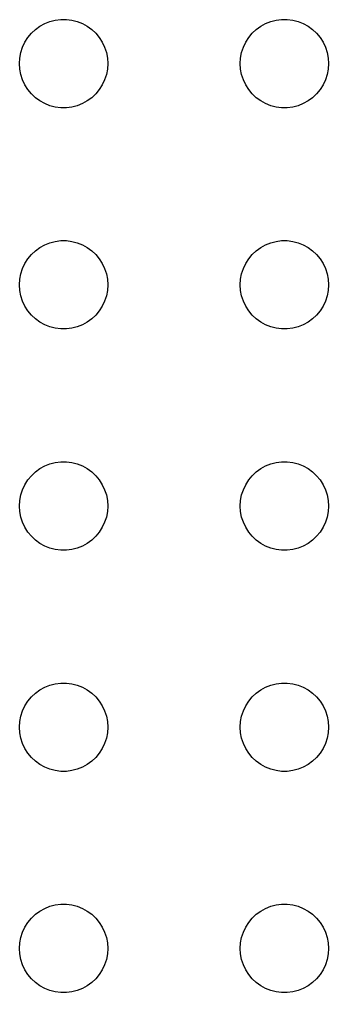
# Model space of a CAD drawing. Header units: metres. Extents: x -150 to 150, y -149 to 149.
# Drawn here: x 21 to 31.5, y -76.5 to -43.5 of the extents above; entities that cross this region are included whole.
import ezdxf

# ---------------------------------------------------------------- set-up
doc = ezdxf.new("R2010")
doc.units = ezdxf.units.M

msp = doc.modelspace()

# ---------------------------------------------------------------- linework, layer by layer
for p, q in [((22.0365, -43.5734), (22.2189, -43.5266)), ((22.2189, -43.5266), (22.4058, -43.503)), ((22.4058, -43.503), (22.5942, -43.503)), ((22.5942, -43.503), (22.7811, -43.5266)), ((22.7811, -43.5266), (22.9635, -43.5734)), ((29.5365, -43.5734), (29.7189, -43.5266)), ((29.7189, -43.5266), (29.9058, -43.503)), ((29.9058, -43.503), (30.0942, -43.503)), ((30.0942, -43.503), (30.2811, -43.5266)), ((30.2811, -43.5266), (30.4635, -43.5734)), ((21.4065, -43.9732), (21.5439, -43.8442)), ((21.5439, -43.8442), (21.6963, -43.7335)), ((21.6963, -43.7335), (21.8613, -43.6428)), ((21.8613, -43.6428), (22.0365, -43.5734)), ((22.9635, -43.5734), (23.1387, -43.6428)), ((23.1387, -43.6428), (23.3037, -43.7335)), ((23.3037, -43.7335), (23.4561, -43.8442)), ((23.4561, -43.8442), (23.5934, -43.9732)), ((28.9065, -43.9732), (29.0439, -43.8442)), ((29.0439, -43.8442), (29.1963, -43.7335)), ((29.1963, -43.7335), (29.3613, -43.6428)), ((29.3613, -43.6428), (29.5365, -43.5734)), ((30.4635, -43.5734), (30.6387, -43.6428)), ((30.6387, -43.6428), (30.8037, -43.7335)), ((30.8037, -43.7335), (30.9561, -43.8442)), ((30.9561, -43.8442), (31.0934, -43.9732)), ((21.1855, -44.2774), (21.2865, -44.1183)), ((21.2865, -44.1183), (21.4065, -43.9732)), ((23.5934, -43.9732), (23.7135, -44.1183)), ((23.7135, -44.1183), (23.8145, -44.2774)), ((28.6855, -44.2774), (28.7865, -44.1183)), ((28.7865, -44.1183), (28.9065, -43.9732)), ((31.0934, -43.9732), (31.2135, -44.1183)), ((31.2135, -44.1183), (31.3145, -44.2774)), ((21.0471, -44.627), (21.1053, -44.4478)), ((21.1053, -44.4478), (21.1855, -44.2774)), ((23.8145, -44.2774), (23.8947, -44.4478)), ((23.8947, -44.4478), (23.9529, -44.627)), ((28.5471, -44.627), (28.6053, -44.4478)), ((28.6053, -44.4478), (28.6855, -44.2774)), ((31.3145, -44.2774), (31.3947, -44.4478)), ((31.3947, -44.4478), (31.4529, -44.627)), ((21, -45), (21.0118, -44.812)), ((21.0118, -44.812), (21.0471, -44.627)), ((23.9529, -44.627), (23.9882, -44.812)), ((23.9882, -44.812), (24, -45)), ((28.5, -45), (28.5118, -44.812)), ((28.5118, -44.812), (28.5471, -44.627)), ((31.4529, -44.627), (31.4882, -44.812)), ((31.4882, -44.812), (31.5, -45)), ((21.0118, -45.188), (21, -45)), ((21.0471, -45.373), (21.0118, -45.188)), ((23.9882, -45.188), (23.9529, -45.373)), ((24, -45), (23.9882, -45.188)), ((28.5118, -45.188), (28.5, -45)), ((28.5471, -45.373), (28.5118, -45.188)), ((31.4882, -45.188), (31.4529, -45.373)), ((31.5, -45), (31.4882, -45.188)), ((21.1053, -45.5522), (21.0471, -45.373)), ((23.9529, -45.373), (23.8947, -45.5522)), ((28.6053, -45.5522), (28.5471, -45.373)), ((31.4529, -45.373), (31.3947, -45.5522)), ((21.1855, -45.7226), (21.1053, -45.5522)), ((21.2865, -45.8817), (21.1855, -45.7226)), ((23.8145, -45.7226), (23.7135, -45.8817)), ((23.8947, -45.5522), (23.8145, -45.7226)), ((28.6855, -45.7226), (28.6053, -45.5522)), ((28.7865, -45.8817), (28.6855, -45.7226)), ((31.3145, -45.7226), (31.2135, -45.8817)), ((31.3947, -45.5522), (31.3145, -45.7226)), ((21.4065, -46.0268), (21.2865, -45.8817)), ((21.5439, -46.1558), (21.4065, -46.0268)), ((21.6963, -46.2665), (21.5439, -46.1558)), ((23.4561, -46.1558), (23.3037, -46.2665)), ((23.5934, -46.0268), (23.4561, -46.1558)), ((23.7135, -45.8817), (23.5934, -46.0268)), ((28.9065, -46.0268), (28.7865, -45.8817)), ((29.0439, -46.1558), (28.9065, -46.0268)), ((29.1963, -46.2665), (29.0439, -46.1558)), ((30.9561, -46.1558), (30.8037, -46.2665)), ((31.0934, -46.0268), (30.9561, -46.1558)), ((31.2135, -45.8817), (31.0934, -46.0268)), ((21.8613, -46.3572), (21.6963, -46.2665)), ((22.0365, -46.4266), (21.8613, -46.3572)), ((22.2189, -46.4734), (22.0365, -46.4266)), ((22.4058, -46.497), (22.2189, -46.4734)), ((22.5942, -46.497), (22.4058, -46.497)), ((22.7811, -46.4734), (22.5942, -46.497)), ((22.9635, -46.4266), (22.7811, -46.4734)), ((23.1387, -46.3572), (22.9635, -46.4266)), ((23.3037, -46.2665), (23.1387, -46.3572)), ((29.3613, -46.3572), (29.1963, -46.2665)), ((29.5365, -46.4266), (29.3613, -46.3572)), ((29.7189, -46.4734), (29.5365, -46.4266)), ((29.9058, -46.497), (29.7189, -46.4734)), ((30.0942, -46.497), (29.9058, -46.497)), ((30.2811, -46.4734), (30.0942, -46.497)), ((30.4635, -46.4266), (30.2811, -46.4734)), ((30.6387, -46.3572), (30.4635, -46.4266)), ((30.8037, -46.2665), (30.6387, -46.3572)), ((21.8613, -51.1428), (22.0365, -51.0734)), ((22.0365, -51.0734), (22.2189, -51.0266)), ((22.2189, -51.0266), (22.4058, -51.003)), ((22.4058, -51.003), (22.5942, -51.003)), ((22.5942, -51.003), (22.7811, -51.0266)), ((22.7811, -51.0266), (22.9635, -51.0734)), ((22.9635, -51.0734), (23.1387, -51.1428)), ((29.3613, -51.1428), (29.5365, -51.0734)), ((29.5365, -51.0734), (29.7189, -51.0266)), ((29.7189, -51.0266), (29.9058, -51.003)), ((29.9058, -51.003), (30.0942, -51.003)), ((30.0942, -51.003), (30.2811, -51.0266)), ((30.2811, -51.0266), (30.4635, -51.0734)), ((30.4635, -51.0734), (30.6387, -51.1428)), ((21.4065, -51.4732), (21.5439, -51.3442)), ((21.5439, -51.3442), (21.6963, -51.2335)), ((21.6963, -51.2335), (21.8613, -51.1428)), ((23.1387, -51.1428), (23.3037, -51.2335)), ((23.3037, -51.2335), (23.4561, -51.3442)), ((23.4561, -51.3442), (23.5934, -51.4732)), ((28.9065, -51.4732), (29.0439, -51.3442)), ((29.0439, -51.3442), (29.1963, -51.2335)), ((29.1963, -51.2335), (29.3613, -51.1428)), ((30.6387, -51.1428), (30.8037, -51.2335)), ((30.8037, -51.2335), (30.9561, -51.3442)), ((30.9561, -51.3442), (31.0934, -51.4732)), ((21.1053, -51.9478), (21.1855, -51.7774)), ((21.1855, -51.7774), (21.2865, -51.6183)), ((21.2865, -51.6183), (21.4065, -51.4732)), ((23.5934, -51.4732), (23.7135, -51.6183)), ((23.7135, -51.6183), (23.8145, -51.7774)), ((23.8145, -51.7774), (23.8947, -51.9478)), ((28.6053, -51.9478), (28.6855, -51.7774)), ((28.6855, -51.7774), (28.7865, -51.6183)), ((28.7865, -51.6183), (28.9065, -51.4732)), ((31.0934, -51.4732), (31.2135, -51.6183)), ((31.2135, -51.6183), (31.3145, -51.7774)), ((31.3145, -51.7774), (31.3947, -51.9478)), ((21.0118, -52.312), (21.0471, -52.127)), ((21.0471, -52.127), (21.1053, -51.9478)), ((23.8947, -51.9478), (23.9529, -52.127)), ((23.9529, -52.127), (23.9882, -52.312)), ((28.5118, -52.312), (28.5471, -52.127)), ((28.5471, -52.127), (28.6053, -51.9478)), ((31.3947, -51.9478), (31.4529, -52.127)), ((31.4529, -52.127), (31.4882, -52.312)), ((21, -52.5), (21.0118, -52.312)), ((23.9882, -52.312), (24, -52.5)), ((28.5, -52.5), (28.5118, -52.312)), ((31.4882, -52.312), (31.5, -52.5)), ((21.0118, -52.688), (21, -52.5)), ((21.0471, -52.873), (21.0118, -52.688)), ((23.9882, -52.688), (23.9529, -52.873)), ((24, -52.5), (23.9882, -52.688)), ((28.5118, -52.688), (28.5, -52.5)), ((28.5471, -52.873), (28.5118, -52.688)), ((31.4882, -52.688), (31.4529, -52.873)), ((31.5, -52.5), (31.4882, -52.688)), ((21.1053, -53.0522), (21.0471, -52.873)), ((21.1855, -53.2226), (21.1053, -53.0522)), ((23.8947, -53.0522), (23.8145, -53.2226)), ((23.9529, -52.873), (23.8947, -53.0522)), ((28.6053, -53.0522), (28.5471, -52.873)), ((28.6855, -53.2226), (28.6053, -53.0522)), ((31.3947, -53.0522), (31.3145, -53.2226)), ((31.4529, -52.873), (31.3947, -53.0522)), ((21.2865, -53.3817), (21.1855, -53.2226)), ((21.4065, -53.5268), (21.2865, -53.3817)), ((23.7135, -53.3817), (23.5934, -53.5268)), ((23.8145, -53.2226), (23.7135, -53.3817)), ((28.7865, -53.3817), (28.6855, -53.2226)), ((28.9065, -53.5268), (28.7865, -53.3817)), ((31.2135, -53.3817), (31.0934, -53.5268)), ((31.3145, -53.2226), (31.2135, -53.3817)), ((21.5439, -53.6558), (21.4065, -53.5268)), ((21.6963, -53.7665), (21.5439, -53.6558)), ((21.8613, -53.8572), (21.6963, -53.7665)), ((23.3037, -53.7665), (23.1387, -53.8572)), ((23.4561, -53.6558), (23.3037, -53.7665)), ((23.5934, -53.5268), (23.4561, -53.6558)), ((29.0439, -53.6558), (28.9065, -53.5268)), ((29.1963, -53.7665), (29.0439, -53.6558)), ((29.3613, -53.8572), (29.1963, -53.7665)), ((30.8037, -53.7665), (30.6387, -53.8572)), ((30.9561, -53.6558), (30.8037, -53.7665)), ((31.0934, -53.5268), (30.9561, -53.6558)), ((22.0365, -53.9266), (21.8613, -53.8572)), ((22.2189, -53.9734), (22.0365, -53.9266)), ((22.4058, -53.997), (22.2189, -53.9734)), ((22.5942, -53.997), (22.4058, -53.997)), ((22.7811, -53.9734), (22.5942, -53.997)), ((22.9635, -53.9266), (22.7811, -53.9734)), ((23.1387, -53.8572), (22.9635, -53.9266)), ((29.5365, -53.9266), (29.3613, -53.8572)), ((29.7189, -53.9734), (29.5365, -53.9266)), ((29.9058, -53.997), (29.7189, -53.9734)), ((30.0942, -53.997), (29.9058, -53.997)), ((30.2811, -53.9734), (30.0942, -53.997)), ((30.4635, -53.9266), (30.2811, -53.9734)), ((30.6387, -53.8572), (30.4635, -53.9266)), ((21.6963, -58.7335), (21.8613, -58.6428)), ((21.8613, -58.6428), (22.0365, -58.5734)), ((22.0365, -58.5734), (22.2189, -58.5266)), ((22.2189, -58.5266), (22.4058, -58.503)), ((22.4058, -58.503), (22.5942, -58.503)), ((22.5942, -58.503), (22.7811, -58.5266)), ((22.7811, -58.5266), (22.9635, -58.5734)), ((22.9635, -58.5734), (23.1387, -58.6428)), ((23.1387, -58.6428), (23.3037, -58.7335)), ((29.1963, -58.7335), (29.3613, -58.6428)), ((29.3613, -58.6428), (29.5365, -58.5734)), ((29.5365, -58.5734), (29.7189, -58.5266)), ((29.7189, -58.5266), (29.9058, -58.503)), ((29.9058, -58.503), (30.0942, -58.503)), ((30.0942, -58.503), (30.2811, -58.5266)), ((30.2811, -58.5266), (30.4635, -58.5734)), ((30.4635, -58.5734), (30.6387, -58.6428)), ((30.6387, -58.6428), (30.8037, -58.7335)), ((21.2865, -59.1183), (21.4065, -58.9732)), ((21.4065, -58.9732), (21.5439, -58.8442)), ((21.5439, -58.8442), (21.6963, -58.7335)), ((23.3037, -58.7335), (23.4561, -58.8442)), ((23.4561, -58.8442), (23.5934, -58.9732)), ((23.5934, -58.9732), (23.7135, -59.1183)), ((28.7865, -59.1183), (28.9065, -58.9732)), ((28.9065, -58.9732), (29.0439, -58.8442)), ((29.0439, -58.8442), (29.1963, -58.7335)), ((30.8037, -58.7335), (30.9561, -58.8442)), ((30.9561, -58.8442), (31.0934, -58.9732)), ((31.0934, -58.9732), (31.2135, -59.1183)), ((21.1053, -59.4478), (21.1855, -59.2774)), ((21.1855, -59.2774), (21.2865, -59.1183)), ((23.7135, -59.1183), (23.8145, -59.2774)), ((23.8145, -59.2774), (23.8947, -59.4478)), ((28.6053, -59.4478), (28.6855, -59.2774)), ((28.6855, -59.2774), (28.7865, -59.1183)), ((31.2135, -59.1183), (31.3145, -59.2774)), ((31.3145, -59.2774), (31.3947, -59.4478)), ((21.0118, -59.812), (21.0471, -59.627)), ((21.0471, -59.627), (21.1053, -59.4478)), ((23.8947, -59.4478), (23.9529, -59.627)), ((23.9529, -59.627), (23.9882, -59.812)), ((28.5118, -59.812), (28.5471, -59.627)), ((28.5471, -59.627), (28.6053, -59.4478)), ((31.3947, -59.4478), (31.4529, -59.627)), ((31.4529, -59.627), (31.4882, -59.812)), ((21, -60), (21.0118, -59.812)), ((21.0118, -60.188), (21, -60)), ((23.9882, -59.812), (24, -60)), ((24, -60), (23.9882, -60.188)), ((28.5, -60), (28.5118, -59.812)), ((28.5118, -60.188), (28.5, -60)), ((31.4882, -59.812), (31.5, -60)), ((31.5, -60), (31.4882, -60.188)), ((21.0471, -60.373), (21.0118, -60.188)), ((21.1053, -60.5522), (21.0471, -60.373)), ((23.9529, -60.373), (23.8947, -60.5522)), ((23.9882, -60.188), (23.9529, -60.373)), ((28.5471, -60.373), (28.5118, -60.188)), ((28.6053, -60.5522), (28.5471, -60.373)), ((31.4529, -60.373), (31.3947, -60.5522)), ((31.4882, -60.188), (31.4529, -60.373)), ((21.1855, -60.7226), (21.1053, -60.5522)), ((23.8947, -60.5522), (23.8145, -60.7226)), ((28.6855, -60.7226), (28.6053, -60.5522)), ((31.3947, -60.5522), (31.3145, -60.7226)), ((21.2865, -60.8817), (21.1855, -60.7226)), ((21.4065, -61.0268), (21.2865, -60.8817)), ((21.5439, -61.1558), (21.4065, -61.0268)), ((23.5934, -61.0268), (23.4561, -61.1558)), ((23.7135, -60.8817), (23.5934, -61.0268)), ((23.8145, -60.7226), (23.7135, -60.8817)), ((28.7865, -60.8817), (28.6855, -60.7226)), ((28.9065, -61.0268), (28.7865, -60.8817)), ((29.0439, -61.1558), (28.9065, -61.0268)), ((31.0934, -61.0268), (30.9561, -61.1558)), ((31.2135, -60.8817), (31.0934, -61.0268)), ((31.3145, -60.7226), (31.2135, -60.8817)), ((21.6963, -61.2665), (21.5439, -61.1558)), ((21.8613, -61.3572), (21.6963, -61.2665)), ((22.0365, -61.4266), (21.8613, -61.3572)), ((23.1387, -61.3572), (22.9635, -61.4266)), ((23.3037, -61.2665), (23.1387, -61.3572)), ((23.4561, -61.1558), (23.3037, -61.2665)), ((29.1963, -61.2665), (29.0439, -61.1558)), ((29.3613, -61.3572), (29.1963, -61.2665)), ((29.5365, -61.4266), (29.3613, -61.3572)), ((30.6387, -61.3572), (30.4635, -61.4266)), ((30.8037, -61.2665), (30.6387, -61.3572)), ((30.9561, -61.1558), (30.8037, -61.2665)), ((22.2189, -61.4734), (22.0365, -61.4266)), ((22.4058, -61.497), (22.2189, -61.4734)), ((22.5942, -61.497), (22.4058, -61.497)), ((22.7811, -61.4734), (22.5942, -61.497)), ((22.9635, -61.4266), (22.7811, -61.4734)), ((29.7189, -61.4734), (29.5365, -61.4266)), ((29.9058, -61.497), (29.7189, -61.4734)), ((30.0942, -61.497), (29.9058, -61.497)), ((30.2811, -61.4734), (30.0942, -61.497)), ((30.4635, -61.4266), (30.2811, -61.4734)), ((21.5439, -66.3442), (21.6963, -66.2335)), ((21.6963, -66.2335), (21.8613, -66.1428)), ((21.8613, -66.1428), (22.0365, -66.0734)), ((22.0365, -66.0734), (22.2189, -66.0266)), ((22.2189, -66.0266), (22.4058, -66.003)), ((22.4058, -66.003), (22.5942, -66.003)), ((22.5942, -66.003), (22.7811, -66.0266)), ((22.7811, -66.0266), (22.9635, -66.0734)), ((22.9635, -66.0734), (23.1387, -66.1428)), ((23.1387, -66.1428), (23.3037, -66.2335)), ((23.3037, -66.2335), (23.4561, -66.3442)), ((29.0439, -66.3442), (29.1963, -66.2335)), ((29.1963, -66.2335), (29.3613, -66.1428)), ((29.3613, -66.1428), (29.5365, -66.0734)), ((29.5365, -66.0734), (29.7189, -66.0266)), ((29.7189, -66.0266), (29.9058, -66.003)), ((29.9058, -66.003), (30.0942, -66.003)), ((30.0942, -66.003), (30.2811, -66.0266)), ((30.2811, -66.0266), (30.4635, -66.0734)), ((30.4635, -66.0734), (30.6387, -66.1428)), ((30.6387, -66.1428), (30.8037, -66.2335)), ((30.8037, -66.2335), (30.9561, -66.3442)), ((21.1855, -66.7774), (21.2865, -66.6183)), ((21.2865, -66.6183), (21.4065, -66.4732)), ((21.4065, -66.4732), (21.5439, -66.3442)), ((23.4561, -66.3442), (23.5934, -66.4732)), ((23.5934, -66.4732), (23.7135, -66.6183)), ((23.7135, -66.6183), (23.8145, -66.7774)), ((28.6855, -66.7774), (28.7865, -66.6183)), ((28.7865, -66.6183), (28.9065, -66.4732)), ((28.9065, -66.4732), (29.0439, -66.3442)), ((30.9561, -66.3442), (31.0934, -66.4732)), ((31.0934, -66.4732), (31.2135, -66.6183)), ((31.2135, -66.6183), (31.3145, -66.7774)), ((21.0471, -67.127), (21.1053, -66.9478)), ((21.1053, -66.9478), (21.1855, -66.7774)), ((23.8145, -66.7774), (23.8947, -66.9478)), ((23.8947, -66.9478), (23.9529, -67.127)), ((28.5471, -67.127), (28.6053, -66.9478)), ((28.6053, -66.9478), (28.6855, -66.7774)), ((31.3145, -66.7774), (31.3947, -66.9478)), ((31.3947, -66.9478), (31.4529, -67.127)), ((21.0118, -67.312), (21.0471, -67.127)), ((23.9529, -67.127), (23.9882, -67.312)), ((28.5118, -67.312), (28.5471, -67.127)), ((31.4529, -67.127), (31.4882, -67.312)), ((21, -67.5), (21.0118, -67.312)), ((21.0118, -67.688), (21, -67.5)), ((23.9882, -67.312), (24, -67.5)), ((24, -67.5), (23.9882, -67.688)), ((28.5, -67.5), (28.5118, -67.312)), ((28.5118, -67.688), (28.5, -67.5)), ((31.4882, -67.312), (31.5, -67.5)), ((31.5, -67.5), (31.4882, -67.688)), ((21.0471, -67.873), (21.0118, -67.688)), ((21.1053, -68.0522), (21.0471, -67.873)), ((23.9529, -67.873), (23.8947, -68.0522)), ((23.9882, -67.688), (23.9529, -67.873)), ((28.5471, -67.873), (28.5118, -67.688)), ((28.6053, -68.0522), (28.5471, -67.873)), ((31.4529, -67.873), (31.3947, -68.0522)), ((31.4882, -67.688), (31.4529, -67.873)), ((21.1855, -68.2226), (21.1053, -68.0522)), ((21.2865, -68.3817), (21.1855, -68.2226)), ((23.8145, -68.2226), (23.7135, -68.3817)), ((23.8947, -68.0522), (23.8145, -68.2226)), ((28.6855, -68.2226), (28.6053, -68.0522)), ((28.7865, -68.3817), (28.6855, -68.2226)), ((31.3145, -68.2226), (31.2135, -68.3817)), ((31.3947, -68.0522), (31.3145, -68.2226)), ((21.4065, -68.5268), (21.2865, -68.3817)), ((21.5439, -68.6558), (21.4065, -68.5268)), ((23.5934, -68.5268), (23.4561, -68.6558)), ((23.7135, -68.3817), (23.5934, -68.5268)), ((28.9065, -68.5268), (28.7865, -68.3817)), ((29.0439, -68.6558), (28.9065, -68.5268)), ((31.0934, -68.5268), (30.9561, -68.6558)), ((31.2135, -68.3817), (31.0934, -68.5268)), ((21.6963, -68.7665), (21.5439, -68.6558)), ((21.8613, -68.8572), (21.6963, -68.7665)), ((22.0365, -68.9266), (21.8613, -68.8572)), ((22.2189, -68.9734), (22.0365, -68.9266)), ((22.9635, -68.9266), (22.7811, -68.9734)), ((23.1387, -68.8572), (22.9635, -68.9266)), ((23.3037, -68.7665), (23.1387, -68.8572)), ((23.4561, -68.6558), (23.3037, -68.7665)), ((29.1963, -68.7665), (29.0439, -68.6558)), ((29.3613, -68.8572), (29.1963, -68.7665)), ((29.5365, -68.9266), (29.3613, -68.8572)), ((29.7189, -68.9734), (29.5365, -68.9266)), ((30.4635, -68.9266), (30.2811, -68.9734)), ((30.6387, -68.8572), (30.4635, -68.9266)), ((30.8037, -68.7665), (30.6387, -68.8572)), ((30.9561, -68.6558), (30.8037, -68.7665)), ((22.4058, -68.997), (22.2189, -68.9734)), ((22.5942, -68.997), (22.4058, -68.997)), ((22.7811, -68.9734), (22.5942, -68.997)), ((29.9058, -68.997), (29.7189, -68.9734)), ((30.0942, -68.997), (29.9058, -68.997)), ((30.2811, -68.9734), (30.0942, -68.997)), ((21.8613, -73.6428), (22.0365, -73.5734)), ((22.0365, -73.5734), (22.2189, -73.5266)), ((22.2189, -73.5266), (22.4058, -73.503)), ((22.4058, -73.503), (22.5942, -73.503)), ((22.5942, -73.503), (22.7811, -73.5266)), ((22.7811, -73.5266), (22.9635, -73.5734)), ((22.9635, -73.5734), (23.1387, -73.6428)), ((29.3613, -73.6428), (29.5365, -73.5734)), ((29.5365, -73.5734), (29.7189, -73.5266)), ((29.7189, -73.5266), (29.9058, -73.503)), ((29.9058, -73.503), (30.0942, -73.503)), ((30.0942, -73.503), (30.2811, -73.5266)), ((30.2811, -73.5266), (30.4635, -73.5734)), ((30.4635, -73.5734), (30.6387, -73.6428)), ((21.4065, -73.9732), (21.5439, -73.8442)), ((21.5439, -73.8442), (21.6963, -73.7335)), ((21.6963, -73.7335), (21.8613, -73.6428)), ((23.1387, -73.6428), (23.3037, -73.7335)), ((23.3037, -73.7335), (23.4561, -73.8442)), ((23.4561, -73.8442), (23.5934, -73.9732)), ((28.9065, -73.9732), (29.0439, -73.8442)), ((29.0439, -73.8442), (29.1963, -73.7335)), ((29.1963, -73.7335), (29.3613, -73.6428)), ((30.6387, -73.6428), (30.8037, -73.7335)), ((30.8037, -73.7335), (30.9561, -73.8442)), ((30.9561, -73.8442), (31.0934, -73.9732)), ((21.1855, -74.2774), (21.2865, -74.1183)), ((21.2865, -74.1183), (21.4065, -73.9732)), ((23.5934, -73.9732), (23.7135, -74.1183)), ((23.7135, -74.1183), (23.8145, -74.2774)), ((28.6855, -74.2774), (28.7865, -74.1183)), ((28.7865, -74.1183), (28.9065, -73.9732)), ((31.0934, -73.9732), (31.2135, -74.1183)), ((31.2135, -74.1183), (31.3145, -74.2774)), ((21.0471, -74.627), (21.1053, -74.4478)), ((21.1053, -74.4478), (21.1855, -74.2774)), ((23.8145, -74.2774), (23.8947, -74.4478)), ((23.8947, -74.4478), (23.9529, -74.627)), ((28.5471, -74.627), (28.6053, -74.4478)), ((28.6053, -74.4478), (28.6855, -74.2774)), ((31.3145, -74.2774), (31.3947, -74.4478)), ((31.3947, -74.4478), (31.4529, -74.627)), ((21, -75), (21.0118, -74.812)), ((21.0118, -74.812), (21.0471, -74.627)), ((23.9529, -74.627), (23.9882, -74.812)), ((23.9882, -74.812), (24, -75)), ((28.5, -75), (28.5118, -74.812)), ((28.5118, -74.812), (28.5471, -74.627)), ((31.4529, -74.627), (31.4882, -74.812)), ((31.4882, -74.812), (31.5, -75)), ((21.0118, -75.188), (21, -75)), ((21.0471, -75.373), (21.0118, -75.188)), ((23.9882, -75.188), (23.9529, -75.373)), ((24, -75), (23.9882, -75.188)), ((28.5118, -75.188), (28.5, -75)), ((28.5471, -75.373), (28.5118, -75.188)), ((31.4882, -75.188), (31.4529, -75.373)), ((31.5, -75), (31.4882, -75.188)), ((21.1053, -75.5522), (21.0471, -75.373)), ((21.1855, -75.7226), (21.1053, -75.5522)), ((23.8947, -75.5522), (23.8145, -75.7226)), ((23.9529, -75.373), (23.8947, -75.5522)), ((28.6053, -75.5522), (28.5471, -75.373)), ((28.6855, -75.7226), (28.6053, -75.5522)), ((31.3947, -75.5522), (31.3145, -75.7226)), ((31.4529, -75.373), (31.3947, -75.5522)), ((21.2865, -75.8817), (21.1855, -75.7226)), ((21.4065, -76.0268), (21.2865, -75.8817)), ((23.7135, -75.8817), (23.5934, -76.0268)), ((23.8145, -75.7226), (23.7135, -75.8817)), ((28.7865, -75.8817), (28.6855, -75.7226)), ((28.9065, -76.0268), (28.7865, -75.8817)), ((31.2135, -75.8817), (31.0934, -76.0268)), ((31.3145, -75.7226), (31.2135, -75.8817)), ((21.5439, -76.1558), (21.4065, -76.0268)), ((21.6963, -76.2665), (21.5439, -76.1558)), ((23.4561, -76.1558), (23.3037, -76.2665)), ((23.5934, -76.0268), (23.4561, -76.1558)), ((29.0439, -76.1558), (28.9065, -76.0268)), ((29.1963, -76.2665), (29.0439, -76.1558)), ((30.9561, -76.1558), (30.8037, -76.2665)), ((31.0934, -76.0268), (30.9561, -76.1558)), ((21.8613, -76.3572), (21.6963, -76.2665)), ((22.0365, -76.4266), (21.8613, -76.3572)), ((22.2189, -76.4734), (22.0365, -76.4266)), ((22.4058, -76.497), (22.2189, -76.4734)), ((22.5942, -76.497), (22.4058, -76.497)), ((22.7811, -76.4734), (22.5942, -76.497)), ((22.9635, -76.4266), (22.7811, -76.4734)), ((23.1387, -76.3572), (22.9635, -76.4266)), ((23.3037, -76.2665), (23.1387, -76.3572)), ((29.3613, -76.3572), (29.1963, -76.2665)), ((29.5365, -76.4266), (29.3613, -76.3572)), ((29.7189, -76.4734), (29.5365, -76.4266)), ((29.9058, -76.497), (29.7189, -76.4734)), ((30.0942, -76.497), (29.9058, -76.497)), ((30.2811, -76.4734), (30.0942, -76.497)), ((30.4635, -76.4266), (30.2811, -76.4734)), ((30.6387, -76.3572), (30.4635, -76.4266)), ((30.8037, -76.2665), (30.6387, -76.3572))]:
    msp.add_line(p, q)

doc.saveas('drawing.dxf')
